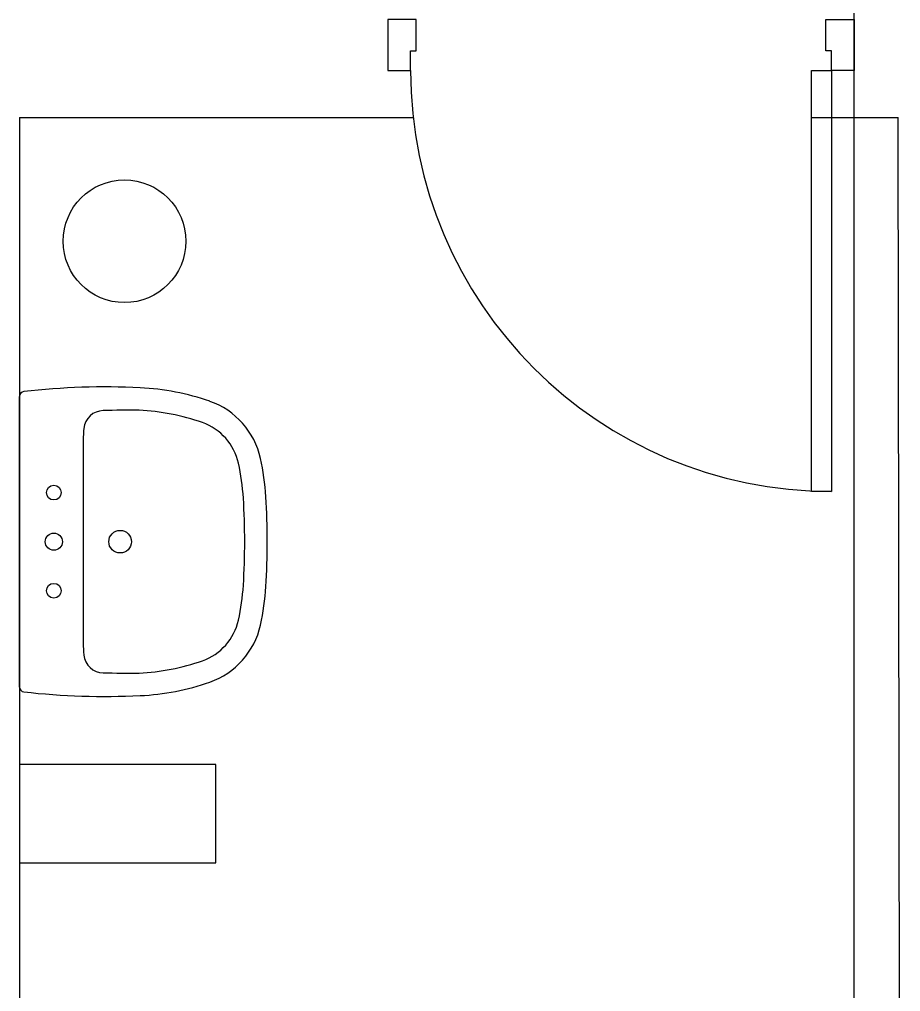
# Model space of a CAD drawing. Header units: millimetres. Extents: x 2164 to 32180, y 1376 to 2800.
# Drawn here: x 2176.822 to 2178.617, y 1398.948 to 1400.929 of the extents above; entities that cross this region are included whole.
import ezdxf

# ---------------------------------------------------------------- set-up
doc = ezdxf.new("R2010")
doc.units = ezdxf.units.MM
doc.linetypes.add('ACAD_ISO04W100', pattern=[30, 24, -3, 0, -3])
doc.layers.add('1º piso muebles', color=7, linetype='Continuous')
doc.layers.add('1º piso paredes', color=73, linetype='Continuous')
doc.layers.add('Linea de corte', color=7, linetype='ACAD_ISO04W100', lineweight=25)

msp = doc.modelspace()

# ---------------------------------------------------------------- linework, layer by layer
at = {"layer": '1º piso muebles'}
for p, q in [((2176.8217, 1399.5684), (2176.8217, 1400.1606)), ((2176.9517, 1400.0711), (2176.9517, 1399.658))]:
    msp.add_line(p, q, dxfattribs=at)
for points in [[(2177.6188, 1400.8243), (2177.6188, 1400.8649), (2177.6303, 1400.8649), (2177.6303, 1400.9286), (2177.5724, 1400.9286), (2177.5724, 1400.8243), (2177.6188, 1400.8243)], [(2178.4761, 1400.8243), (2178.4761, 1400.8649), (2178.4646, 1400.8649), (2178.4646, 1400.9286), (2178.5225, 1400.9286), (2178.5225, 1400.8243), (2178.4761, 1400.8243)]]:
    msp.add_lwpolyline(points, dxfattribs=at)
for points in [[(2178.4761, 1400.8243), (2178.4761, 1399.9669), (2178.4356, 1399.9669), (2178.4356, 1400.8243)], [(2176.8217, 1399.2102), (2177.2217, 1399.2102), (2177.2217, 1399.4102), (2176.8217, 1399.4102)]]:
    msp.add_lwpolyline(points, close=True, dxfattribs=at)
for centre, radius in [((2177.0358, 1400.4766), 0.125), ((2176.8917, 1399.9645), 0.015), ((2177.0267, 1399.8645), 0.023), ((2176.8917, 1399.8645), 0.0175), ((2176.8917, 1399.7645), 0.015)]:
    msp.add_circle(centre, radius, dxfattribs=at)
for centre, radius, start, end in [((2178.4761, 1400.8243), 0.8574, 180, 270), ((2176.8317, 1400.1606), 0.01, 96.3738, 180), ((2176.9971, 1398.6798), 1.5, 87.307, 96.3738), ((2177.0441, 1399.6787), 0.5, 70.6594, 87.307), ((2177.1567, 1399.9995), 0.16, 12.5571, 70.6594), ((2176.9927, 1400.0915), 0.04, 90.3005, 174.4063), ((2177.0426, 1398.6784), 1.454, 89.102, 91.9766), ((2177.0441, 1399.6787), 0.454, 70.6594, 87.307), ((2177.1567, 1399.9995), 0.114, 12.5571, 70.6594), ((2177.2017, 1400.0711), 0.25, 174.4063, 180), ((2176.8248, 1399.9256), 0.454, 3.5018, 12.5571), ((2176.8248, 1399.9256), 0.5, 3.5018, 12.5571), ((2175.8267, 1399.8645), 1.454, 356.4982, 3.5018), ((2175.8267, 1399.8645), 1.5, 356.4982, 3.5018), ((2176.8248, 1399.8034), 0.454, 347.4429, 356.4982), ((2176.8248, 1399.8034), 0.5, 347.4429, 356.4982), ((2177.1567, 1399.7295), 0.114, 289.3406, 347.4429), ((2177.1567, 1399.7295), 0.16, 289.3406, 347.4429), ((2177.2017, 1399.658), 0.25, 180, 185.5937), ((2176.9927, 1399.6375), 0.04, 185.5937, 269.6995), ((2177.0441, 1400.0503), 0.454, 272.693, 289.3406), ((2177.0426, 1401.0507), 1.454, 268.0234, 270.898), ((2176.8317, 1399.5684), 0.01, 180, 263.6262), ((2177.0441, 1400.0503), 0.5, 272.693, 289.3406), ((2176.9971, 1401.0492), 1.5, 263.6262, 272.693)]:
    msp.add_arc(centre, radius, start, end, dxfattribs=at)
at = {"layer": '1º piso paredes'}
for p, q in [((2176.8217, 1400.7286), (2177.6241, 1400.7286)), ((2176.8217, 1400.7286), (2176.8217, 1397.1193)), ((2178.4356, 1400.7286), (2178.6124, 1400.7286)), ((2178.617, 1397.1191), (2178.6124, 1400.7286))]:
    msp.add_line(p, q, dxfattribs=at)
at = {"layer": 'Linea de corte'}
msp.add_line((2178.5218, 1403.2767), (2178.5218, 1386.5487), dxfattribs=at)

doc.saveas('drawing.dxf')
